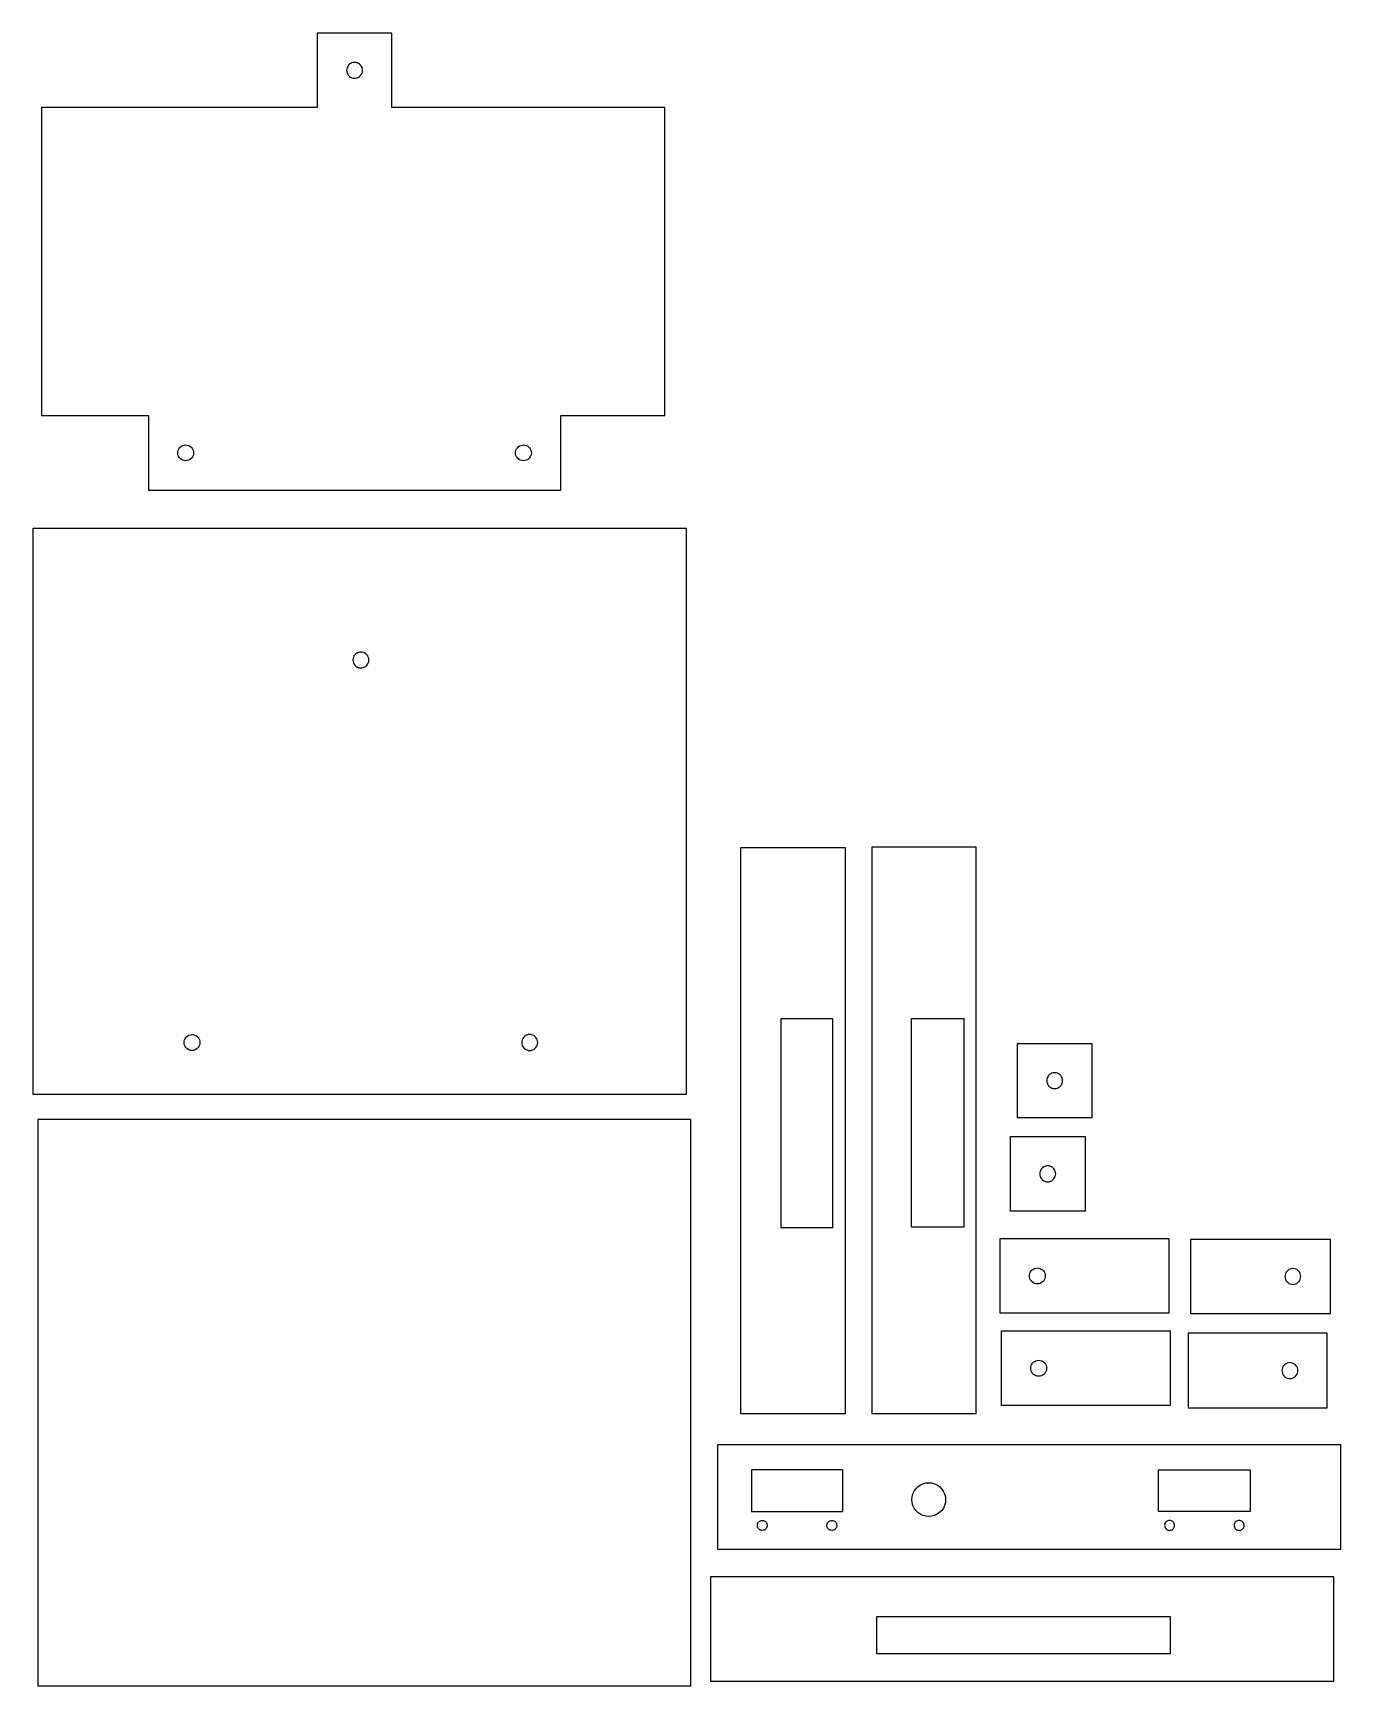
# Model space of a CAD drawing. Extents: x -353 to -90, y 14 to 346.
import ezdxf

# ---------------------------------------------------------------- set-up
doc = ezdxf.new("R2010")
doc.units = 0
doc.header["$MEASUREMENT"] = 0
doc.layers.add('Sketch3', color=7, linetype='Continuous')

msp = doc.modelspace()

# ---------------------------------------------------------------- linework, layer by layer
at = {"layer": 'Sketch3'}
for p, q in [((-295.67, 346.46, 2.99), (-295.72, 346.46, 2.99)), ((-295.72, 346.46, 2.99), (-295.72, 331.51, 2.99)), ((-280.72, 346.46, 2.99), (-295.67, 346.46, 2.99)), ((-280.72, 346.41, 2.99), (-280.72, 346.46, 2.99)), ((-280.72, 331.46, 2.99), (-280.72, 346.41, 2.99)), ((-289.72, 339.51, 2.99), (-289.79, 339.24, 2.99)), ((-289.6, 339.76, 2.99), (-289.72, 339.51, 2.99)), ((-289.44, 339.99, 2.99), (-289.6, 339.76, 2.99)), ((-289.25, 340.19, 2.99), (-289.44, 339.99, 2.99)), ((-289.02, 340.35, 2.99), (-289.25, 340.19, 2.99)), ((-288.77, 340.47, 2.99), (-289.02, 340.35, 2.99)), ((-288.5, 340.54, 2.99), (-288.77, 340.47, 2.99)), ((-288.22, 340.56, 2.99), (-288.5, 340.54, 2.99)), ((-287.94, 340.54, 2.99), (-288.22, 340.56, 2.99)), ((-287.67, 340.47, 2.99), (-287.94, 340.54, 2.99)), ((-287.42, 340.35, 2.99), (-287.67, 340.47, 2.99)), ((-287.19, 340.19, 2.99), (-287.42, 340.35, 2.99)), ((-286.99, 339.99, 2.99), (-287.19, 340.19, 2.99)), ((-286.83, 339.76, 2.99), (-286.99, 339.99, 2.99)), ((-286.71, 339.51, 2.99), (-286.83, 339.76, 2.99)), ((-286.64, 339.24, 2.99), (-286.71, 339.51, 2.99)), ((-289.79, 339.24, 2.99), (-289.82, 338.96, 2.99)), ((-289.82, 338.96, 2.99), (-289.79, 338.69, 2.99)), ((-289.79, 338.69, 2.99), (-289.72, 338.42, 2.99)), ((-289.72, 338.42, 2.99), (-289.6, 338.16, 2.99)), ((-289.6, 338.16, 2.99), (-289.44, 337.93, 2.99)), ((-289.44, 337.93, 2.99), (-289.25, 337.74, 2.99)), ((-289.25, 337.74, 2.99), (-289.02, 337.58, 2.99)), ((-289.02, 337.58, 2.99), (-288.77, 337.46, 2.99)), ((-288.77, 337.46, 2.99), (-288.5, 337.39, 2.99)), ((-288.5, 337.39, 2.99), (-288.22, 337.36, 2.99)), ((-288.22, 337.36, 2.99), (-287.94, 337.39, 2.99)), ((-287.94, 337.39, 2.99), (-287.67, 337.46, 2.99)), ((-287.67, 337.46, 2.99), (-287.42, 337.58, 2.99)), ((-287.42, 337.58, 2.99), (-287.19, 337.74, 2.99)), ((-287.19, 337.74, 2.99), (-286.99, 337.93, 2.99)), ((-286.99, 337.93, 2.99), (-286.83, 338.16, 2.99)), ((-286.83, 338.16, 2.99), (-286.71, 338.42, 2.99)), ((-286.71, 338.42, 2.99), (-286.64, 338.69, 2.99)), ((-286.62, 338.96, 2.99), (-286.64, 339.24, 2.99)), ((-286.64, 338.69, 2.99), (-286.62, 338.96, 2.99)), ((-351.03, 331.46, 2.99), (-351.22, 331.46, 2.99)), ((-351.22, 331.46, 2.99), (-351.22, 269.67, 2.99)), ((-295.72, 331.46, 2.99), (-351.03, 331.46, 2.99)), ((-295.72, 331.51, 2.99), (-295.72, 331.46, 2.99)), ((-280.54, 331.46, 2.99), (-280.72, 331.46, 2.99)), ((-225.72, 331.46, 2.99), (-280.54, 331.46, 2.99)), ((-225.72, 331.26, 2.99), (-225.72, 331.46, 2.99)), ((-225.72, 269.46, 2.99), (-225.72, 331.26, 2.99)), ((-351.22, 269.67, 2.99), (-351.22, 269.46, 2.99)), ((-351.22, 269.46, 2.99), (-329.79, 269.46, 2.99)), ((-329.79, 269.46, 2.99), (-329.72, 269.46, 2.99)), ((-329.72, 269.46, 2.99), (-329.72, 254.51, 2.99)), ((-246.72, 269.41, 2.99), (-246.72, 269.46, 2.99)), ((-246.72, 269.46, 2.99), (-225.79, 269.46, 2.99)), ((-246.72, 254.46, 2.99), (-246.72, 269.41, 2.99)), ((-225.79, 269.46, 2.99), (-225.72, 269.46, 2.99)), ((-323.6, 262.76, 2.99), (-323.44, 262.99, 2.99)), ((-323.44, 262.99, 2.99), (-323.25, 263.19, 2.99)), ((-323.25, 263.19, 2.99), (-323.02, 263.35, 2.99)), ((-323.02, 263.35, 2.99), (-322.77, 263.47, 2.99)), ((-322.77, 263.47, 2.99), (-322.5, 263.54, 2.99)), ((-322.5, 263.54, 2.99), (-322.22, 263.56, 2.99)), ((-322.22, 263.56, 2.99), (-321.94, 263.54, 2.99)), ((-321.94, 263.54, 2.99), (-321.67, 263.47, 2.99)), ((-321.67, 263.47, 2.99), (-321.42, 263.35, 2.99)), ((-321.42, 263.35, 2.99), (-321.19, 263.19, 2.99)), ((-321.19, 263.19, 2.99), (-320.99, 262.99, 2.99)), ((-320.99, 262.99, 2.99), (-320.83, 262.76, 2.99)), ((-255.6, 262.76, 2.99), (-255.44, 262.99, 2.99)), ((-255.44, 262.99, 2.99), (-255.25, 263.19, 2.99)), ((-255.25, 263.19, 2.99), (-255.02, 263.35, 2.99)), ((-255.02, 263.35, 2.99), (-254.77, 263.47, 2.99)), ((-254.77, 263.47, 2.99), (-254.5, 263.54, 2.99)), ((-254.5, 263.54, 2.99), (-254.22, 263.56, 2.99)), ((-254.22, 263.56, 2.99), (-253.94, 263.54, 2.99)), ((-253.94, 263.54, 2.99), (-253.67, 263.47, 2.99)), ((-253.67, 263.47, 2.99), (-253.42, 263.35, 2.99)), ((-253.42, 263.35, 2.99), (-253.19, 263.19, 2.99)), ((-253.19, 263.19, 2.99), (-252.99, 262.99, 2.99)), ((-252.99, 262.99, 2.99), (-252.83, 262.76, 2.99)), ((-323.82, 261.96, 2.99), (-323.79, 262.24, 2.99)), ((-323.79, 261.68, 2.99), (-323.82, 261.96, 2.99)), ((-323.79, 262.24, 2.99), (-323.72, 262.51, 2.99)), ((-323.72, 261.42, 2.99), (-323.79, 261.68, 2.99)), ((-323.72, 262.51, 2.99), (-323.6, 262.76, 2.99)), ((-323.6, 261.16, 2.99), (-323.72, 261.42, 2.99)), ((-323.44, 260.93, 2.99), (-323.6, 261.16, 2.99)), ((-323.25, 260.74, 2.99), (-323.44, 260.93, 2.99)), ((-323.02, 260.58, 2.99), (-323.25, 260.74, 2.99)), ((-322.76, 260.46, 2.99), (-323.02, 260.58, 2.99)), ((-322.5, 260.39, 2.99), (-322.76, 260.46, 2.99)), ((-322.22, 260.36, 2.99), (-322.5, 260.39, 2.99)), ((-321.94, 260.39, 2.99), (-322.22, 260.36, 2.99)), ((-321.67, 260.46, 2.99), (-321.94, 260.39, 2.99)), ((-321.42, 260.58, 2.99), (-321.67, 260.46, 2.99)), ((-321.19, 260.74, 2.99), (-321.42, 260.58, 2.99)), ((-320.99, 260.94, 2.99), (-321.19, 260.74, 2.99)), ((-320.83, 261.16, 2.99), (-320.99, 260.94, 2.99)), ((-320.83, 262.76, 2.99), (-320.72, 262.51, 2.99)), ((-320.71, 261.42, 2.99), (-320.83, 261.16, 2.99)), ((-320.72, 262.51, 2.99), (-320.64, 262.24, 2.99)), ((-320.64, 261.69, 2.99), (-320.71, 261.42, 2.99)), ((-320.64, 262.24, 2.99), (-320.62, 261.96, 2.99)), ((-320.62, 261.96, 2.99), (-320.64, 261.69, 2.99)), ((-255.82, 261.96, 2.99), (-255.79, 262.24, 2.99)), ((-255.79, 261.68, 2.99), (-255.82, 261.96, 2.99)), ((-255.79, 262.24, 2.99), (-255.72, 262.51, 2.99)), ((-255.72, 261.42, 2.99), (-255.79, 261.68, 2.99)), ((-255.72, 262.51, 2.99), (-255.6, 262.76, 2.99)), ((-255.6, 261.16, 2.99), (-255.72, 261.42, 2.99)), ((-255.44, 260.93, 2.99), (-255.6, 261.16, 2.99)), ((-255.25, 260.74, 2.99), (-255.44, 260.93, 2.99)), ((-255.02, 260.58, 2.99), (-255.25, 260.74, 2.99)), ((-254.76, 260.46, 2.99), (-255.02, 260.58, 2.99)), ((-254.5, 260.39, 2.99), (-254.76, 260.46, 2.99)), ((-254.22, 260.36, 2.99), (-254.5, 260.39, 2.99)), ((-253.94, 260.39, 2.99), (-254.22, 260.36, 2.99)), ((-253.67, 260.46, 2.99), (-253.94, 260.39, 2.99)), ((-253.42, 260.58, 2.99), (-253.67, 260.46, 2.99)), ((-253.19, 260.74, 2.99), (-253.42, 260.58, 2.99)), ((-252.99, 260.94, 2.99), (-253.19, 260.74, 2.99)), ((-252.83, 261.16, 2.99), (-252.99, 260.94, 2.99)), ((-252.83, 262.76, 2.99), (-252.72, 262.51, 2.99)), ((-252.71, 261.42, 2.99), (-252.83, 261.16, 2.99)), ((-252.72, 262.51, 2.99), (-252.64, 262.24, 2.99)), ((-252.64, 261.69, 2.99), (-252.71, 261.42, 2.99)), ((-252.64, 262.24, 2.99), (-252.62, 261.96, 2.99)), ((-252.62, 261.96, 2.99), (-252.64, 261.69, 2.99)), ((-329.72, 254.51, 2.99), (-329.72, 254.46, 2.99)), ((-329.72, 254.46, 2.99), (-329.44, 254.46, 2.99)), ((-329.44, 254.46, 2.99), (-246.72, 254.46, 2.99)), ((-352.95, 246.77, 2.99), (-352.84, 246.77, 2.99)), ((-352.95, 246.39, 2.99), (-352.95, 246.77, 2.99)), ((-352.95, 132.77, 2.99), (-352.95, 246.39, 2.99)), ((-352.84, 246.77, 2.99), (-321.7, 246.77, 2.99)), ((-321.7, 246.77, 2.99), (-221.78, 246.77, 2.99)), ((-221.78, 246.77, 2.99), (-221.45, 246.77, 2.99)), ((-221.45, 246.77, 2.99), (-221.42, 133.15, 2.99)), ((-288.53, 220.55, 2.99), (-288.55, 220.27, 2.99)), ((-288.55, 220.27, 2.99), (-288.53, 219.99, 2.99)), ((-288.45, 220.82, 2.99), (-288.53, 220.55, 2.99)), ((-288.53, 219.99, 2.99), (-288.45, 219.72, 2.99)), ((-288.34, 221.07, 2.99), (-288.45, 220.82, 2.99)), ((-288.45, 219.72, 2.99), (-288.34, 219.47, 2.99)), ((-288.18, 221.3, 2.99), (-288.34, 221.07, 2.99)), ((-287.98, 221.5, 2.99), (-288.18, 221.3, 2.99)), ((-287.75, 221.66, 2.99), (-287.98, 221.5, 2.99)), ((-287.5, 221.77, 2.99), (-287.75, 221.66, 2.99)), ((-287.23, 221.85, 2.99), (-287.5, 221.77, 2.99)), ((-286.95, 221.87, 2.99), (-287.23, 221.85, 2.99)), ((-286.67, 221.85, 2.99), (-286.95, 221.87, 2.99)), ((-286.4, 221.77, 2.99), (-286.67, 221.85, 2.99)), ((-286.15, 221.66, 2.99), (-286.4, 221.77, 2.99)), ((-285.92, 221.5, 2.99), (-286.15, 221.66, 2.99)), ((-285.72, 221.3, 2.99), (-285.92, 221.5, 2.99)), ((-285.56, 221.07, 2.99), (-285.72, 221.3, 2.99)), ((-285.45, 220.82, 2.99), (-285.56, 221.07, 2.99)), ((-285.56, 219.47, 2.99), (-285.45, 219.72, 2.99)), ((-285.37, 220.55, 2.99), (-285.45, 220.82, 2.99)), ((-285.45, 219.72, 2.99), (-285.37, 219.99, 2.99)), ((-285.35, 220.27, 2.99), (-285.37, 220.55, 2.99)), ((-285.37, 219.99, 2.99), (-285.35, 220.27, 2.99)), ((-288.34, 219.47, 2.99), (-288.18, 219.24, 2.99)), ((-288.18, 219.24, 2.99), (-287.98, 219.04, 2.99)), ((-287.98, 219.04, 2.99), (-287.75, 218.88, 2.99)), ((-287.75, 218.88, 2.99), (-287.5, 218.77, 2.99)), ((-287.5, 218.77, 2.99), (-287.23, 218.69, 2.99)), ((-287.23, 218.69, 2.99), (-286.95, 218.67, 2.99)), ((-286.95, 218.67, 2.99), (-286.67, 218.69, 2.99)), ((-286.67, 218.69, 2.99), (-286.4, 218.77, 2.99)), ((-286.4, 218.77, 2.99), (-286.15, 218.88, 2.99)), ((-286.15, 218.88, 2.99), (-285.92, 219.04, 2.99)), ((-285.92, 219.04, 2.99), (-285.72, 219.24, 2.99)), ((-285.72, 219.24, 2.99), (-285.56, 219.47, 2.99)), ((-210.42, 182.14, 2.99), (-210.42, 182.52, 2.99)), ((-210.42, 182.52, 2.99), (-189.49, 182.52, 2.99)), ((-210.42, 68.52, 2.99), (-210.42, 182.14, 2.99)), ((-189.49, 182.52, 2.99), (-189.42, 182.52, 2.99)), ((-189.42, 182.52, 2.99), (-189.42, 68.9, 2.99)), ((-163.14, 182.61, 2.99), (-184.07, 182.61, 2.99)), ((-184.07, 182.61, 2.99), (-184.07, 182.23, 2.99)), ((-184.07, 182.23, 2.99), (-184.07, 68.61, 2.99)), ((-163.07, 182.61, 2.99), (-163.14, 182.61, 2.99)), ((-163.07, 68.99, 2.99), (-163.07, 182.61, 2.99)), ((-202.38, 148.02, 2.99), (-202.42, 148.02, 2.99)), ((-202.42, 148.02, 2.99), (-202.42, 106.16, 2.99)), ((-191.92, 148.02, 2.99), (-202.38, 148.02, 2.99)), ((-191.92, 147.88, 2.99), (-191.92, 148.02, 2.99)), ((-191.92, 106.02, 2.99), (-191.92, 147.88, 2.99)), ((-176.07, 106.25, 2.99), (-176.07, 148.11, 2.99)), ((-176.07, 148.11, 2.99), (-176.03, 148.11, 2.99)), ((-176.03, 148.11, 2.99), (-165.57, 148.11, 2.99)), ((-165.57, 148.11, 2.99), (-165.57, 147.97, 2.99)), ((-165.57, 147.97, 2.99), (-165.57, 106.11, 2.99)), ((-322.55, 143.27, 2.99), (-322.53, 143.55, 2.99)), ((-322.52, 142.99, 2.99), (-322.55, 143.27, 2.99)), ((-322.53, 143.55, 2.99), (-322.45, 143.82, 2.99)), ((-322.45, 143.82, 2.99), (-322.34, 144.07, 2.99)), ((-322.34, 144.07, 2.99), (-322.18, 144.3, 2.99)), ((-322.18, 144.3, 2.99), (-321.98, 144.49, 2.99)), ((-321.98, 144.49, 2.99), (-321.75, 144.65, 2.99)), ((-321.75, 144.65, 2.99), (-321.5, 144.77, 2.99)), ((-321.5, 144.77, 2.99), (-321.23, 144.84, 2.99)), ((-321.23, 144.84, 2.99), (-320.95, 144.87, 2.99)), ((-320.95, 144.87, 2.99), (-320.67, 144.85, 2.99)), ((-320.67, 144.85, 2.99), (-320.4, 144.77, 2.99)), ((-320.4, 144.77, 2.99), (-320.15, 144.66, 2.99)), ((-320.15, 144.66, 2.99), (-319.92, 144.5, 2.99)), ((-319.92, 144.5, 2.99), (-319.72, 144.3, 2.99)), ((-319.72, 144.3, 2.99), (-319.56, 144.07, 2.99)), ((-319.56, 144.07, 2.99), (-319.45, 143.82, 2.99)), ((-319.45, 143.82, 2.99), (-319.37, 143.55, 2.99)), ((-319.37, 143.55, 2.99), (-319.35, 143.27, 2.99)), ((-319.35, 143.27, 2.99), (-319.37, 142.99, 2.99)), ((-254.53, 143.55, 2.99), (-254.55, 143.27, 2.99)), ((-254.55, 143.27, 2.99), (-254.53, 142.99, 2.99)), ((-254.45, 143.82, 2.99), (-254.53, 143.55, 2.99)), ((-254.34, 144.07, 2.99), (-254.45, 143.82, 2.99)), ((-254.18, 144.3, 2.99), (-254.34, 144.07, 2.99)), ((-253.98, 144.5, 2.99), (-254.18, 144.3, 2.99)), ((-253.75, 144.66, 2.99), (-253.98, 144.5, 2.99)), ((-253.5, 144.77, 2.99), (-253.75, 144.66, 2.99)), ((-253.23, 144.85, 2.99), (-253.5, 144.77, 2.99)), ((-252.95, 144.87, 2.99), (-253.23, 144.85, 2.99)), ((-252.67, 144.85, 2.99), (-252.95, 144.87, 2.99)), ((-252.4, 144.77, 2.99), (-252.67, 144.85, 2.99)), ((-252.15, 144.66, 2.99), (-252.4, 144.77, 2.99)), ((-251.92, 144.5, 2.99), (-252.15, 144.66, 2.99)), ((-251.72, 144.3, 2.99), (-251.92, 144.5, 2.99)), ((-251.56, 144.07, 2.99), (-251.72, 144.3, 2.99)), ((-251.45, 143.82, 2.99), (-251.56, 144.07, 2.99)), ((-251.37, 143.55, 2.99), (-251.45, 143.82, 2.99)), ((-251.35, 143.27, 2.99), (-251.37, 143.55, 2.99)), ((-251.37, 142.99, 2.99), (-251.35, 143.27, 2.99)), ((-154.76, 128.13, 2.99), (-154.76, 143.08, 2.99)), ((-154.76, 143.08, 2.99), (-154.71, 143.08, 2.99)), ((-154.71, 143.08, 2.99), (-139.76, 143.08, 2.99)), ((-139.76, 143.08, 2.99), (-139.76, 143.03, 2.99)), ((-322.45, 142.72, 2.99), (-322.52, 142.99, 2.99)), ((-322.33, 142.47, 2.99), (-322.45, 142.72, 2.99)), ((-322.17, 142.24, 2.99), (-322.33, 142.47, 2.99)), ((-321.98, 142.04, 2.99), (-322.17, 142.24, 2.99)), ((-321.75, 141.88, 2.99), (-321.98, 142.04, 2.99)), ((-321.5, 141.77, 2.99), (-321.75, 141.88, 2.99)), ((-321.23, 141.69, 2.99), (-321.5, 141.77, 2.99)), ((-320.95, 141.67, 2.99), (-321.23, 141.69, 2.99)), ((-320.67, 141.69, 2.99), (-320.95, 141.67, 2.99)), ((-320.4, 141.77, 2.99), (-320.67, 141.69, 2.99)), ((-320.15, 141.88, 2.99), (-320.4, 141.77, 2.99)), ((-319.92, 142.04, 2.99), (-320.15, 141.88, 2.99)), ((-319.72, 142.24, 2.99), (-319.92, 142.04, 2.99)), ((-319.56, 142.47, 2.99), (-319.72, 142.24, 2.99)), ((-319.45, 142.72, 2.99), (-319.56, 142.47, 2.99)), ((-319.37, 142.99, 2.99), (-319.45, 142.72, 2.99)), ((-254.53, 142.99, 2.99), (-254.45, 142.72, 2.99)), ((-254.45, 142.72, 2.99), (-254.34, 142.47, 2.99)), ((-254.34, 142.47, 2.99), (-254.18, 142.24, 2.99)), ((-254.18, 142.24, 2.99), (-253.98, 142.04, 2.99)), ((-253.98, 142.04, 2.99), (-253.75, 141.88, 2.99)), ((-253.75, 141.88, 2.99), (-253.5, 141.77, 2.99)), ((-253.5, 141.77, 2.99), (-253.23, 141.69, 2.99)), ((-253.23, 141.69, 2.99), (-252.95, 141.67, 2.99)), ((-252.95, 141.67, 2.99), (-252.67, 141.69, 2.99)), ((-252.67, 141.69, 2.99), (-252.4, 141.77, 2.99)), ((-252.4, 141.77, 2.99), (-252.15, 141.88, 2.99)), ((-252.15, 141.88, 2.99), (-251.92, 142.04, 2.99)), ((-251.92, 142.04, 2.99), (-251.72, 142.24, 2.99)), ((-251.72, 142.24, 2.99), (-251.56, 142.47, 2.99)), ((-251.56, 142.47, 2.99), (-251.45, 142.72, 2.99)), ((-251.45, 142.72, 2.99), (-251.37, 142.99, 2.99)), ((-139.76, 143.03, 2.99), (-139.76, 128.08, 2.99)), ((-148.49, 136.61, 2.99), (-148.65, 136.38, 2.99)), ((-148.29, 136.81, 2.99), (-148.49, 136.61, 2.99)), ((-148.06, 136.97, 2.99), (-148.29, 136.81, 2.99)), ((-147.81, 137.09, 2.99), (-148.06, 136.97, 2.99)), ((-147.54, 137.16, 2.99), (-147.81, 137.09, 2.99)), ((-147.26, 137.18, 2.99), (-147.54, 137.16, 2.99)), ((-146.99, 137.16, 2.99), (-147.26, 137.18, 2.99)), ((-146.72, 137.09, 2.99), (-146.99, 137.16, 2.99)), ((-146.46, 136.97, 2.99), (-146.72, 137.09, 2.99)), ((-146.24, 136.81, 2.99), (-146.46, 136.97, 2.99)), ((-146.04, 136.61, 2.99), (-146.24, 136.81, 2.99)), ((-145.88, 136.38, 2.99), (-146.04, 136.61, 2.99)), ((-221.42, 133.15, 2.99), (-221.42, 132.77, 2.99)), ((-148.84, 135.86, 2.99), (-148.86, 135.58, 2.99)), ((-148.86, 135.58, 2.99), (-148.84, 135.3, 2.99)), ((-148.77, 136.13, 2.99), (-148.84, 135.86, 2.99)), ((-148.84, 135.3, 2.99), (-148.77, 135.03, 2.99)), ((-148.65, 136.38, 2.99), (-148.77, 136.13, 2.99)), ((-148.77, 135.03, 2.99), (-148.65, 134.78, 2.99)), ((-148.65, 134.78, 2.99), (-148.49, 134.55, 2.99)), ((-148.49, 134.55, 2.99), (-148.29, 134.36, 2.99)), ((-148.29, 134.36, 2.99), (-148.06, 134.2, 2.99)), ((-148.06, 134.2, 2.99), (-147.81, 134.08, 2.99)), ((-147.81, 134.08, 2.99), (-147.54, 134.01, 2.99)), ((-147.54, 134.01, 2.99), (-147.26, 133.98, 2.99)), ((-147.26, 133.98, 2.99), (-146.99, 134.01, 2.99)), ((-146.99, 134.01, 2.99), (-146.72, 134.08, 2.99)), ((-146.72, 134.08, 2.99), (-146.46, 134.2, 2.99)), ((-146.46, 134.2, 2.99), (-146.24, 134.36, 2.99)), ((-146.24, 134.36, 2.99), (-146.04, 134.55, 2.99)), ((-146.04, 134.55, 2.99), (-145.88, 134.78, 2.99)), ((-145.76, 136.13, 2.99), (-145.88, 136.38, 2.99)), ((-145.88, 134.78, 2.99), (-145.76, 135.03, 2.99)), ((-145.69, 135.86, 2.99), (-145.76, 136.13, 2.99)), ((-145.76, 135.04, 2.99), (-145.69, 135.3, 2.99)), ((-145.66, 135.58, 2.99), (-145.69, 135.86, 2.99)), ((-145.69, 135.3, 2.99), (-145.66, 135.58, 2.99)), ((-352.51, 132.77, 2.99), (-352.95, 132.77, 2.99)), ((-221.42, 132.77, 2.99), (-352.51, 132.77, 2.99)), ((-352.01, 127.75, 2.99), (-352.01, 127.37, 2.99)), ((-351.76, 127.75, 2.99), (-352.01, 127.75, 2.99)), ((-352.01, 127.37, 2.99), (-352.01, 13.75, 2.99)), ((-351.33, 127.75, 2.99), (-351.76, 127.75, 2.99)), ((-220.51, 127.75, 2.99), (-351.33, 127.75, 2.99)), ((-220.48, 14.13, 2.99), (-220.51, 127.75, 2.99)), ((-154.76, 128.08, 2.99), (-154.76, 128.13, 2.99)), ((-139.81, 128.08, 2.99), (-154.76, 128.08, 2.99)), ((-139.76, 128.08, 2.99), (-139.81, 128.08, 2.99)), ((-156.15, 109.38, 2.99), (-156.15, 124.33, 2.99)), ((-156.15, 124.33, 2.99), (-156.1, 124.33, 2.99)), ((-156.1, 124.33, 2.99), (-141.15, 124.33, 2.99)), ((-141.15, 124.33, 2.99), (-141.15, 124.28, 2.99)), ((-141.15, 124.28, 2.99), (-141.15, 109.33, 2.99)), ((-150.23, 117.11, 2.99), (-150.25, 116.83, 2.99)), ((-150.25, 116.83, 2.99), (-150.23, 116.55, 2.99)), ((-150.16, 117.38, 2.99), (-150.23, 117.11, 2.99)), ((-150.23, 116.55, 2.99), (-150.16, 116.28, 2.99)), ((-150.04, 117.63, 2.99), (-150.16, 117.38, 2.99)), ((-149.88, 117.86, 2.99), (-150.04, 117.63, 2.99)), ((-149.68, 118.06, 2.99), (-149.88, 117.86, 2.99)), ((-149.45, 118.22, 2.99), (-149.68, 118.06, 2.99)), ((-149.2, 118.33, 2.99), (-149.45, 118.22, 2.99)), ((-148.93, 118.41, 2.99), (-149.2, 118.33, 2.99)), ((-148.65, 118.43, 2.99), (-148.93, 118.41, 2.99)), ((-148.37, 118.41, 2.99), (-148.65, 118.43, 2.99)), ((-148.11, 118.33, 2.99), (-148.37, 118.41, 2.99)), ((-147.85, 118.22, 2.99), (-148.11, 118.33, 2.99)), ((-147.62, 118.06, 2.99), (-147.85, 118.22, 2.99)), ((-147.43, 117.86, 2.99), (-147.62, 118.06, 2.99)), ((-147.27, 117.63, 2.99), (-147.43, 117.86, 2.99)), ((-147.15, 117.38, 2.99), (-147.27, 117.63, 2.99)), ((-147.08, 117.11, 2.99), (-147.15, 117.38, 2.99)), ((-147.15, 116.28, 2.99), (-147.08, 116.55, 2.99)), ((-147.05, 116.83, 2.99), (-147.08, 117.11, 2.99)), ((-147.08, 116.55, 2.99), (-147.05, 116.83, 2.99)), ((-150.16, 116.28, 2.99), (-150.04, 116.03, 2.99)), ((-150.04, 116.03, 2.99), (-149.88, 115.8, 2.99)), ((-149.88, 115.8, 2.99), (-149.68, 115.6, 2.99)), ((-149.68, 115.6, 2.99), (-149.45, 115.45, 2.99)), ((-149.45, 115.45, 2.99), (-149.2, 115.33, 2.99)), ((-149.2, 115.33, 2.99), (-148.93, 115.25, 2.99)), ((-148.93, 115.25, 2.99), (-148.65, 115.23, 2.99)), ((-148.65, 115.23, 2.99), (-148.37, 115.25, 2.99)), ((-148.37, 115.25, 2.99), (-148.11, 115.33, 2.99)), ((-148.11, 115.33, 2.99), (-147.85, 115.45, 2.99)), ((-147.85, 115.45, 2.99), (-147.62, 115.6, 2.99)), ((-147.62, 115.6, 2.99), (-147.43, 115.8, 2.99)), ((-147.43, 115.8, 2.99), (-147.27, 116.03, 2.99)), ((-147.27, 116.03, 2.99), (-147.15, 116.28, 2.99)), ((-156.15, 109.33, 2.99), (-156.15, 109.38, 2.99)), ((-141.2, 109.33, 2.99), (-156.15, 109.33, 2.99)), ((-141.15, 109.33, 2.99), (-141.2, 109.33, 2.99)), ((-202.42, 106.16, 2.99), (-202.42, 106.02, 2.99)), ((-202.42, 106.02, 2.99), (-191.95, 106.02, 2.99)), ((-191.95, 106.02, 2.99), (-191.92, 106.02, 2.99)), ((-176.07, 106.11, 2.99), (-176.07, 106.25, 2.99)), ((-165.6, 106.11, 2.99), (-176.07, 106.11, 2.99)), ((-165.57, 106.11, 2.99), (-165.6, 106.11, 2.99)), ((-158.25, 88.83, 2.99), (-158.25, 103.78, 2.99)), ((-158.25, 103.78, 2.99), (-158.13, 103.78, 2.99)), ((-158.13, 103.78, 2.99), (-124.25, 103.78, 2.99)), ((-124.25, 103.78, 2.99), (-124.25, 103.73, 2.99)), ((-124.25, 103.73, 2.99), (-124.25, 88.78, 2.99)), ((-119.81, 88.71, 2.99), (-119.81, 103.66, 2.99)), ((-119.81, 103.66, 2.99), (-119.71, 103.66, 2.99)), ((-119.71, 103.66, 2.99), (-91.81, 103.66, 2.99)), ((-91.81, 103.66, 2.99), (-91.81, 103.61, 2.99)), ((-91.81, 103.61, 2.99), (-91.81, 88.66, 2.99)), ((-152.35, 96.28, 2.99), (-152.32, 96.56, 2.99)), ((-152.32, 96.56, 2.99), (-152.25, 96.83, 2.99)), ((-152.25, 96.83, 2.99), (-152.13, 97.08, 2.99)), ((-152.13, 97.08, 2.99), (-151.97, 97.31, 2.99)), ((-151.97, 97.31, 2.99), (-151.78, 97.51, 2.99)), ((-151.78, 97.51, 2.99), (-151.55, 97.67, 2.99)), ((-151.55, 97.67, 2.99), (-151.3, 97.78, 2.99)), ((-151.3, 97.78, 2.99), (-151.03, 97.86, 2.99)), ((-151.03, 97.86, 2.99), (-150.75, 97.88, 2.99)), ((-150.75, 97.88, 2.99), (-150.47, 97.86, 2.99)), ((-150.47, 97.86, 2.99), (-150.2, 97.79, 2.99)), ((-150.2, 97.79, 2.99), (-149.95, 97.67, 2.99)), ((-149.95, 97.67, 2.99), (-149.72, 97.51, 2.99)), ((-149.72, 97.51, 2.99), (-149.52, 97.31, 2.99)), ((-149.52, 97.31, 2.99), (-149.36, 97.08, 2.99)), ((-149.36, 97.08, 2.99), (-149.25, 96.83, 2.99)), ((-149.25, 96.83, 2.99), (-149.17, 96.56, 2.99)), ((-149.17, 96.56, 2.99), (-149.15, 96.28, 2.99)), ((-100.81, 96.71, 2.99), (-100.88, 96.44, 2.99)), ((-100.69, 96.96, 2.99), (-100.81, 96.71, 2.99)), ((-100.53, 97.19, 2.99), (-100.69, 96.96, 2.99)), ((-100.33, 97.39, 2.99), (-100.53, 97.19, 2.99)), ((-100.11, 97.55, 2.99), (-100.33, 97.39, 2.99)), ((-99.85, 97.67, 2.99), (-100.11, 97.55, 2.99)), ((-99.58, 97.74, 2.99), (-99.85, 97.67, 2.99)), ((-99.31, 97.76, 2.99), (-99.58, 97.74, 2.99)), ((-99.03, 97.74, 2.99), (-99.31, 97.76, 2.99)), ((-98.76, 97.67, 2.99), (-99.03, 97.74, 2.99)), ((-98.51, 97.55, 2.99), (-98.76, 97.67, 2.99)), ((-98.28, 97.39, 2.99), (-98.51, 97.55, 2.99)), ((-98.08, 97.19, 2.99), (-98.28, 97.39, 2.99)), ((-97.92, 96.96, 2.99), (-98.08, 97.19, 2.99)), ((-97.8, 96.71, 2.99), (-97.92, 96.96, 2.99)), ((-97.73, 96.44, 2.99), (-97.8, 96.71, 2.99)), ((-152.32, 96, 2.99), (-152.35, 96.28, 2.99)), ((-152.25, 95.73, 2.99), (-152.32, 96, 2.99)), ((-152.13, 95.48, 2.99), (-152.25, 95.73, 2.99)), ((-151.97, 95.25, 2.99), (-152.13, 95.48, 2.99)), ((-151.78, 95.06, 2.99), (-151.97, 95.25, 2.99)), ((-151.55, 94.9, 2.99), (-151.78, 95.06, 2.99)), ((-151.29, 94.78, 2.99), (-151.55, 94.9, 2.99)), ((-151.03, 94.71, 2.99), (-151.29, 94.78, 2.99)), ((-150.75, 94.68, 2.99), (-151.03, 94.71, 2.99)), ((-150.47, 94.71, 2.99), (-150.75, 94.68, 2.99)), ((-150.2, 94.78, 2.99), (-150.47, 94.71, 2.99)), ((-149.95, 94.9, 2.99), (-150.2, 94.78, 2.99)), ((-149.72, 95.06, 2.99), (-149.95, 94.9, 2.99)), ((-149.52, 95.25, 2.99), (-149.72, 95.06, 2.99)), ((-149.36, 95.48, 2.99), (-149.52, 95.25, 2.99)), ((-149.24, 95.73, 2.99), (-149.36, 95.48, 2.99)), ((-149.17, 96, 2.99), (-149.24, 95.73, 2.99)), ((-149.15, 96.28, 2.99), (-149.17, 96, 2.99)), ((-100.88, 96.44, 2.99), (-100.91, 96.16, 2.99)), ((-100.91, 96.16, 2.99), (-100.88, 95.89, 2.99)), ((-100.88, 95.89, 2.99), (-100.81, 95.62, 2.99)), ((-100.81, 95.62, 2.99), (-100.69, 95.36, 2.99)), ((-100.69, 95.36, 2.99), (-100.53, 95.13, 2.99)), ((-100.53, 95.13, 2.99), (-100.33, 94.94, 2.99)), ((-100.33, 94.94, 2.99), (-100.11, 94.78, 2.99)), ((-100.11, 94.78, 2.99), (-99.85, 94.66, 2.99)), ((-99.85, 94.66, 2.99), (-99.58, 94.59, 2.99)), ((-99.58, 94.59, 2.99), (-99.31, 94.56, 2.99)), ((-99.31, 94.56, 2.99), (-99.03, 94.59, 2.99)), ((-99.03, 94.59, 2.99), (-98.76, 94.66, 2.99)), ((-98.76, 94.66, 2.99), (-98.51, 94.78, 2.99)), ((-98.51, 94.78, 2.99), (-98.28, 94.94, 2.99)), ((-98.28, 94.94, 2.99), (-98.08, 95.13, 2.99)), ((-98.08, 95.13, 2.99), (-97.92, 95.36, 2.99)), ((-97.92, 95.36, 2.99), (-97.8, 95.62, 2.99)), ((-97.8, 95.62, 2.99), (-97.73, 95.89, 2.99)), ((-97.71, 96.16, 2.99), (-97.73, 96.44, 2.99)), ((-97.73, 95.89, 2.99), (-97.71, 96.16, 2.99)), ((-158.25, 88.78, 2.99), (-158.25, 88.83, 2.99)), ((-124.36, 88.78, 2.99), (-158.25, 88.78, 2.99)), ((-124.25, 88.78, 2.99), (-124.36, 88.78, 2.99)), ((-119.81, 88.66, 2.99), (-119.81, 88.71, 2.99)), ((-91.9, 88.66, 2.99), (-119.81, 88.66, 2.99)), ((-91.81, 88.66, 2.99), (-91.9, 88.66, 2.99)), ((-157.98, 70.25, 2.99), (-157.98, 85.2, 2.99)), ((-157.98, 85.2, 2.99), (-157.86, 85.2, 2.99)), ((-157.86, 85.2, 2.99), (-123.98, 85.2, 2.99)), ((-123.98, 85.2, 2.99), (-123.98, 85.15, 2.99)), ((-123.98, 85.15, 2.99), (-123.98, 70.2, 2.99)), ((-120.31, 84.73, 2.99), (-120.4, 84.73, 2.99)), ((-120.4, 84.73, 2.99), (-120.4, 69.78, 2.99)), ((-92.4, 84.73, 2.99), (-120.31, 84.73, 2.99)), ((-92.4, 84.68, 2.99), (-92.4, 84.73, 2.99)), ((-92.4, 69.73, 2.99), (-92.4, 84.68, 2.99)), ((-152.08, 77.7, 2.99), (-152.05, 77.98, 2.99)), ((-152.05, 77.42, 2.99), (-152.08, 77.7, 2.99)), ((-152.05, 77.98, 2.99), (-151.98, 78.25, 2.99)), ((-151.98, 77.15, 2.99), (-152.05, 77.42, 2.99)), ((-151.98, 78.25, 2.99), (-151.86, 78.5, 2.99)), ((-151.86, 76.9, 2.99), (-151.98, 77.15, 2.99)), ((-151.86, 78.5, 2.99), (-151.7, 78.73, 2.99)), ((-151.7, 76.67, 2.99), (-151.86, 76.9, 2.99)), ((-151.7, 78.73, 2.99), (-151.51, 78.92, 2.99)), ((-151.5, 76.47, 2.99), (-151.7, 76.67, 2.99)), ((-151.51, 78.92, 2.99), (-151.28, 79.08, 2.99)), ((-151.28, 79.08, 2.99), (-151.02, 79.2, 2.99)), ((-151.02, 79.2, 2.99), (-150.76, 79.27, 2.99)), ((-150.76, 79.27, 2.99), (-150.48, 79.3, 2.99)), ((-150.48, 79.3, 2.99), (-150.2, 79.28, 2.99)), ((-150.2, 79.28, 2.99), (-149.93, 79.2, 2.99)), ((-149.93, 79.2, 2.99), (-149.68, 79.09, 2.99)), ((-149.68, 79.09, 2.99), (-149.45, 78.93, 2.99)), ((-149.45, 78.93, 2.99), (-149.25, 78.73, 2.99)), ((-149.25, 76.67, 2.99), (-149.45, 76.47, 2.99)), ((-149.25, 78.73, 2.99), (-149.09, 78.5, 2.99)), ((-149.09, 76.9, 2.99), (-149.25, 76.67, 2.99)), ((-149.09, 78.5, 2.99), (-148.97, 78.25, 2.99)), ((-148.97, 77.15, 2.99), (-149.09, 76.9, 2.99)), ((-148.97, 78.25, 2.99), (-148.9, 77.98, 2.99)), ((-148.9, 77.42, 2.99), (-148.97, 77.15, 2.99)), ((-148.9, 77.98, 2.99), (-148.88, 77.7, 2.99)), ((-148.88, 77.7, 2.99), (-148.9, 77.42, 2.99)), ((-101.48, 77.51, 2.99), (-101.5, 77.23, 2.99)), ((-101.5, 77.23, 2.99), (-101.48, 76.95, 2.99)), ((-101.41, 77.78, 2.99), (-101.48, 77.51, 2.99)), ((-101.48, 76.95, 2.99), (-101.41, 76.68, 2.99)), ((-101.29, 78.03, 2.99), (-101.41, 77.78, 2.99)), ((-101.41, 76.68, 2.99), (-101.29, 76.43, 2.99)), ((-101.13, 78.26, 2.99), (-101.29, 78.03, 2.99)), ((-100.93, 78.45, 2.99), (-101.13, 78.26, 2.99)), ((-100.7, 78.61, 2.99), (-100.93, 78.45, 2.99)), ((-100.45, 78.73, 2.99), (-100.7, 78.61, 2.99)), ((-100.18, 78.8, 2.99), (-100.45, 78.73, 2.99)), ((-99.9, 78.83, 2.99), (-100.18, 78.8, 2.99)), ((-99.63, 78.8, 2.99), (-99.9, 78.83, 2.99)), ((-99.36, 78.73, 2.99), (-99.63, 78.8, 2.99)), ((-99.1, 78.61, 2.99), (-99.36, 78.73, 2.99)), ((-98.87, 78.45, 2.99), (-99.1, 78.61, 2.99)), ((-98.68, 78.26, 2.99), (-98.87, 78.45, 2.99)), ((-98.52, 78.03, 2.99), (-98.68, 78.26, 2.99)), ((-98.4, 77.78, 2.99), (-98.52, 78.03, 2.99)), ((-98.52, 76.43, 2.99), (-98.4, 76.68, 2.99)), ((-98.33, 77.51, 2.99), (-98.4, 77.78, 2.99)), ((-98.4, 76.68, 2.99), (-98.33, 76.95, 2.99)), ((-98.3, 77.23, 2.99), (-98.33, 77.51, 2.99)), ((-98.33, 76.95, 2.99), (-98.3, 77.23, 2.99)), ((-151.28, 76.31, 2.99), (-151.5, 76.47, 2.99)), ((-151.02, 76.2, 2.99), (-151.28, 76.31, 2.99)), ((-150.75, 76.12, 2.99), (-151.02, 76.2, 2.99)), ((-150.48, 76.1, 2.99), (-150.75, 76.12, 2.99)), ((-150.2, 76.12, 2.99), (-150.48, 76.1, 2.99)), ((-149.93, 76.2, 2.99), (-150.2, 76.12, 2.99)), ((-149.68, 76.31, 2.99), (-149.93, 76.2, 2.99)), ((-149.45, 76.47, 2.99), (-149.68, 76.31, 2.99)), ((-101.29, 76.43, 2.99), (-101.13, 76.2, 2.99)), ((-101.13, 76.2, 2.99), (-100.93, 76, 2.99)), ((-100.93, 76, 2.99), (-100.7, 75.84, 2.99)), ((-100.7, 75.84, 2.99), (-100.45, 75.73, 2.99)), ((-100.45, 75.73, 2.99), (-100.18, 75.65, 2.99)), ((-100.18, 75.65, 2.99), (-99.9, 75.63, 2.99)), ((-99.9, 75.63, 2.99), (-99.63, 75.65, 2.99)), ((-99.63, 75.65, 2.99), (-99.36, 75.73, 2.99)), ((-99.36, 75.73, 2.99), (-99.1, 75.84, 2.99)), ((-99.1, 75.84, 2.99), (-98.87, 76, 2.99)), ((-98.87, 76, 2.99), (-98.68, 76.2, 2.99)), ((-98.68, 76.2, 2.99), (-98.52, 76.43, 2.99)), ((-157.98, 70.2, 2.99), (-157.98, 70.25, 2.99)), ((-124.09, 70.2, 2.99), (-157.98, 70.2, 2.99)), ((-123.98, 70.2, 2.99), (-124.09, 70.2, 2.99)), ((-210.35, 68.52, 2.99), (-210.42, 68.52, 2.99)), ((-189.42, 68.52, 2.99), (-210.35, 68.52, 2.99)), ((-189.42, 68.9, 2.99), (-189.42, 68.52, 2.99)), ((-184.07, 68.61, 2.99), (-184, 68.61, 2.99)), ((-184, 68.61, 2.99), (-163.07, 68.61, 2.99)), ((-163.07, 68.61, 2.99), (-163.07, 68.99, 2.99)), ((-120.4, 69.78, 2.99), (-120.4, 69.73, 2.99)), ((-120.4, 69.73, 2.99), (-92.5, 69.73, 2.99)), ((-92.5, 69.73, 2.99), (-92.4, 69.73, 2.99)), ((-90.04, 62.25, 2.99), (-215.12, 62.25, 2.99)), ((-215.12, 62.25, 2.99), (-215.12, 62.18, 2.99)), ((-215.12, 62.18, 2.99), (-215.12, 41.25, 2.99)), ((-89.62, 62.25, 2.99), (-90.04, 62.25, 2.99)), ((-89.62, 41.32, 2.99), (-89.62, 62.25, 2.99)), ((-208.32, 57.25, 2.99), (-208.32, 48.88, 2.99)), ((-208.26, 57.25, 2.99), (-208.32, 57.25, 2.99)), ((-189.92, 57.25, 2.99), (-208.26, 57.25, 2.99)), ((-189.92, 57.22, 2.99), (-189.92, 57.25, 2.99)), ((-189.92, 48.85, 2.99), (-189.92, 57.22, 2.99)), ((-126.32, 48.88, 2.99), (-126.32, 57.25, 2.99)), ((-126.32, 57.25, 2.99), (-126.26, 57.25, 2.99)), ((-126.26, 57.25, 2.99), (-107.92, 57.25, 2.99)), ((-107.92, 57.25, 2.99), (-107.92, 57.22, 2.99)), ((-107.92, 57.22, 2.99), (-107.92, 48.85, 2.99)), ((-175.56, 52.95, 2.99), (-175.22, 53.43, 2.99)), ((-175.22, 53.43, 2.99), (-174.81, 53.85, 2.99)), ((-174.81, 53.85, 2.99), (-174.32, 54.19, 2.99)), ((-174.32, 54.19, 2.99), (-173.78, 54.44, 2.99)), ((-173.78, 54.44, 2.99), (-173.21, 54.6, 2.99)), ((-173.21, 54.6, 2.99), (-172.62, 54.65, 2.99)), ((-172.62, 54.65, 2.99), (-172.03, 54.6, 2.99)), ((-172.03, 54.6, 2.99), (-171.46, 54.45, 2.99)), ((-171.46, 54.45, 2.99), (-170.92, 54.2, 2.99)), ((-170.92, 54.2, 2.99), (-170.44, 53.86, 2.99)), ((-170.44, 53.86, 2.99), (-170.02, 53.44, 2.99)), ((-170.02, 53.44, 2.99), (-169.68, 52.95, 2.99)), ((-176.02, 51.25, 2.99), (-175.97, 51.84, 2.99)), ((-175.97, 50.66, 2.99), (-176.02, 51.25, 2.99)), ((-175.97, 51.84, 2.99), (-175.81, 52.41, 2.99)), ((-175.81, 50.09, 2.99), (-175.97, 50.66, 2.99)), ((-175.81, 52.41, 2.99), (-175.56, 52.95, 2.99)), ((-175.56, 49.55, 2.99), (-175.81, 50.09, 2.99)), ((-169.68, 52.95, 2.99), (-169.42, 52.42, 2.99)), ((-169.42, 50.09, 2.99), (-169.67, 49.55, 2.99)), ((-169.42, 52.42, 2.99), (-169.27, 51.84, 2.99)), ((-169.27, 50.66, 2.99), (-169.42, 50.09, 2.99)), ((-169.27, 51.84, 2.99), (-169.22, 51.25, 2.99)), ((-169.22, 51.25, 2.99), (-169.27, 50.66, 2.99)), ((-208.32, 48.88, 2.99), (-208.32, 48.85, 2.99)), ((-208.32, 48.85, 2.99), (-189.98, 48.85, 2.99)), ((-206.98, 46.55, 2.99), (-206.89, 46.69, 2.99)), ((-206.89, 46.69, 2.99), (-206.76, 46.82, 2.99)), ((-206.76, 46.82, 2.99), (-206.62, 46.92, 2.99)), ((-206.62, 46.92, 2.99), (-206.46, 46.99, 2.99)), ((-206.46, 46.99, 2.99), (-206.29, 47.03, 2.99)), ((-206.29, 47.03, 2.99), (-206.12, 47.05, 2.99)), ((-206.12, 47.05, 2.99), (-205.95, 47.04, 2.99)), ((-205.95, 47.04, 2.99), (-205.78, 46.99, 2.99)), ((-205.78, 46.99, 2.99), (-205.62, 46.92, 2.99)), ((-205.62, 46.92, 2.99), (-205.48, 46.82, 2.99)), ((-205.48, 46.82, 2.99), (-205.35, 46.69, 2.99)), ((-205.35, 46.69, 2.99), (-205.25, 46.55, 2.99)), ((-192.98, 46.55, 2.99), (-192.89, 46.69, 2.99)), ((-192.89, 46.69, 2.99), (-192.76, 46.82, 2.99)), ((-192.76, 46.82, 2.99), (-192.62, 46.92, 2.99)), ((-192.62, 46.92, 2.99), (-192.46, 46.99, 2.99)), ((-192.46, 46.99, 2.99), (-192.29, 47.03, 2.99)), ((-192.29, 47.03, 2.99), (-192.12, 47.05, 2.99)), ((-192.12, 47.05, 2.99), (-191.95, 47.04, 2.99)), ((-191.95, 47.04, 2.99), (-191.78, 46.99, 2.99)), ((-191.78, 46.99, 2.99), (-191.62, 46.92, 2.99)), ((-191.62, 46.92, 2.99), (-191.48, 46.82, 2.99)), ((-191.48, 46.82, 2.99), (-191.35, 46.69, 2.99)), ((-191.35, 46.69, 2.99), (-191.25, 46.55, 2.99)), ((-189.98, 48.85, 2.99), (-189.92, 48.85, 2.99)), ((-175.22, 49.06, 2.99), (-175.56, 49.55, 2.99)), ((-174.8, 48.64, 2.99), (-175.22, 49.06, 2.99)), ((-174.32, 48.31, 2.99), (-174.8, 48.64, 2.99)), ((-173.78, 48.05, 2.99), (-174.32, 48.31, 2.99)), ((-173.21, 47.9, 2.99), (-173.78, 48.05, 2.99)), ((-172.62, 47.85, 2.99), (-173.21, 47.9, 2.99)), ((-172.03, 47.9, 2.99), (-172.62, 47.85, 2.99)), ((-171.45, 48.06, 2.99), (-172.03, 47.9, 2.99)), ((-170.92, 48.31, 2.99), (-171.45, 48.06, 2.99)), ((-170.43, 48.65, 2.99), (-170.92, 48.31, 2.99)), ((-170.01, 49.07, 2.99), (-170.43, 48.65, 2.99)), ((-169.67, 49.55, 2.99), (-170.01, 49.07, 2.99)), ((-126.32, 48.85, 2.99), (-126.32, 48.88, 2.99)), ((-107.98, 48.85, 2.99), (-126.32, 48.85, 2.99)), ((-124.89, 46.69, 2.99), (-124.99, 46.55, 2.99)), ((-124.76, 46.82, 2.99), (-124.89, 46.69, 2.99)), ((-124.62, 46.92, 2.99), (-124.76, 46.82, 2.99)), ((-124.46, 46.99, 2.99), (-124.62, 46.92, 2.99)), ((-124.29, 47.04, 2.99), (-124.46, 46.99, 2.99)), ((-124.12, 47.05, 2.99), (-124.29, 47.04, 2.99)), ((-123.95, 47.04, 2.99), (-124.12, 47.05, 2.99)), ((-123.78, 46.99, 2.99), (-123.95, 47.04, 2.99)), ((-123.62, 46.92, 2.99), (-123.78, 46.99, 2.99)), ((-123.48, 46.82, 2.99), (-123.62, 46.92, 2.99)), ((-123.35, 46.69, 2.99), (-123.48, 46.82, 2.99)), ((-123.25, 46.55, 2.99), (-123.35, 46.69, 2.99)), ((-110.89, 46.69, 2.99), (-110.99, 46.55, 2.99)), ((-110.76, 46.82, 2.99), (-110.89, 46.69, 2.99)), ((-110.62, 46.92, 2.99), (-110.76, 46.82, 2.99)), ((-110.46, 46.99, 2.99), (-110.62, 46.92, 2.99)), ((-110.29, 47.04, 2.99), (-110.46, 46.99, 2.99)), ((-110.12, 47.05, 2.99), (-110.29, 47.04, 2.99)), ((-109.95, 47.04, 2.99), (-110.12, 47.05, 2.99)), ((-109.78, 46.99, 2.99), (-109.95, 47.04, 2.99)), ((-109.62, 46.92, 2.99), (-109.78, 46.99, 2.99)), ((-109.48, 46.82, 2.99), (-109.62, 46.92, 2.99)), ((-109.35, 46.69, 2.99), (-109.48, 46.82, 2.99)), ((-109.25, 46.55, 2.99), (-109.35, 46.69, 2.99)), ((-107.92, 48.85, 2.99), (-107.98, 48.85, 2.99)), ((-207.12, 46.05, 2.99), (-207.1, 46.22, 2.99)), ((-207.1, 45.88, 2.99), (-207.12, 46.05, 2.99)), ((-207.1, 46.22, 2.99), (-207.06, 46.39, 2.99)), ((-207.06, 45.71, 2.99), (-207.1, 45.88, 2.99)), ((-207.06, 46.39, 2.99), (-206.98, 46.55, 2.99)), ((-206.98, 45.55, 2.99), (-207.06, 45.71, 2.99)), ((-206.88, 45.41, 2.99), (-206.98, 45.55, 2.99)), ((-206.76, 45.28, 2.99), (-206.88, 45.41, 2.99)), ((-206.62, 45.18, 2.99), (-206.76, 45.28, 2.99)), ((-206.46, 45.11, 2.99), (-206.62, 45.18, 2.99)), ((-206.29, 45.07, 2.99), (-206.46, 45.11, 2.99)), ((-206.12, 45.05, 2.99), (-206.29, 45.07, 2.99)), ((-205.94, 45.07, 2.99), (-206.12, 45.05, 2.99)), ((-205.78, 45.11, 2.99), (-205.94, 45.07, 2.99)), ((-205.62, 45.18, 2.99), (-205.78, 45.11, 2.99)), ((-205.48, 45.28, 2.99), (-205.62, 45.18, 2.99)), ((-205.35, 45.41, 2.99), (-205.48, 45.28, 2.99)), ((-205.25, 45.55, 2.99), (-205.35, 45.41, 2.99)), ((-205.25, 46.55, 2.99), (-205.18, 46.39, 2.99)), ((-205.18, 45.71, 2.99), (-205.25, 45.55, 2.99)), ((-205.18, 46.39, 2.99), (-205.13, 46.22, 2.99)), ((-205.13, 45.88, 2.99), (-205.18, 45.71, 2.99)), ((-205.13, 46.22, 2.99), (-205.12, 46.05, 2.99)), ((-205.12, 46.05, 2.99), (-205.13, 45.88, 2.99)), ((-193.12, 46.05, 2.99), (-193.1, 46.22, 2.99)), ((-193.1, 45.88, 2.99), (-193.12, 46.05, 2.99)), ((-193.1, 46.22, 2.99), (-193.06, 46.39, 2.99)), ((-193.06, 45.71, 2.99), (-193.1, 45.88, 2.99)), ((-193.06, 46.39, 2.99), (-192.98, 46.55, 2.99)), ((-192.98, 45.55, 2.99), (-193.06, 45.71, 2.99)), ((-192.88, 45.41, 2.99), (-192.98, 45.55, 2.99)), ((-192.76, 45.28, 2.99), (-192.88, 45.41, 2.99)), ((-192.62, 45.18, 2.99), (-192.76, 45.28, 2.99)), ((-192.46, 45.11, 2.99), (-192.62, 45.18, 2.99)), ((-192.29, 45.07, 2.99), (-192.46, 45.11, 2.99)), ((-192.12, 45.05, 2.99), (-192.29, 45.07, 2.99)), ((-191.94, 45.07, 2.99), (-192.12, 45.05, 2.99)), ((-191.78, 45.11, 2.99), (-191.94, 45.07, 2.99)), ((-191.62, 45.18, 2.99), (-191.78, 45.11, 2.99)), ((-191.48, 45.28, 2.99), (-191.62, 45.18, 2.99)), ((-191.35, 45.41, 2.99), (-191.48, 45.28, 2.99)), ((-191.25, 45.55, 2.99), (-191.35, 45.41, 2.99)), ((-191.25, 46.55, 2.99), (-191.18, 46.39, 2.99)), ((-191.18, 45.71, 2.99), (-191.25, 45.55, 2.99)), ((-191.18, 46.39, 2.99), (-191.13, 46.22, 2.99)), ((-191.13, 45.88, 2.99), (-191.18, 45.71, 2.99)), ((-191.13, 46.22, 2.99), (-191.12, 46.05, 2.99)), ((-191.12, 46.05, 2.99), (-191.13, 45.88, 2.99)), ((-125.1, 46.22, 2.99), (-125.12, 46.05, 2.99)), ((-125.12, 46.05, 2.99), (-125.1, 45.88, 2.99)), ((-125.06, 46.39, 2.99), (-125.1, 46.22, 2.99)), ((-125.1, 45.88, 2.99), (-125.06, 45.71, 2.99)), ((-124.99, 46.55, 2.99), (-125.06, 46.39, 2.99)), ((-125.06, 45.71, 2.99), (-124.99, 45.55, 2.99)), ((-124.99, 45.55, 2.99), (-124.89, 45.41, 2.99)), ((-124.89, 45.41, 2.99), (-124.76, 45.28, 2.99)), ((-124.76, 45.28, 2.99), (-124.62, 45.18, 2.99)), ((-124.62, 45.18, 2.99), (-124.46, 45.11, 2.99)), ((-124.46, 45.11, 2.99), (-124.29, 45.07, 2.99)), ((-124.29, 45.07, 2.99), (-124.12, 45.05, 2.99)), ((-124.12, 45.05, 2.99), (-123.95, 45.07, 2.99)), ((-123.95, 45.07, 2.99), (-123.78, 45.11, 2.99)), ((-123.78, 45.11, 2.99), (-123.62, 45.18, 2.99)), ((-123.62, 45.18, 2.99), (-123.48, 45.28, 2.99)), ((-123.48, 45.28, 2.99), (-123.35, 45.41, 2.99)), ((-123.35, 45.41, 2.99), (-123.25, 45.55, 2.99)), ((-123.18, 46.39, 2.99), (-123.25, 46.55, 2.99)), ((-123.25, 45.55, 2.99), (-123.18, 45.71, 2.99)), ((-123.13, 46.22, 2.99), (-123.18, 46.39, 2.99)), ((-123.18, 45.71, 2.99), (-123.13, 45.88, 2.99)), ((-123.12, 46.05, 2.99), (-123.13, 46.22, 2.99)), ((-123.13, 45.88, 2.99), (-123.12, 46.05, 2.99)), ((-111.1, 46.22, 2.99), (-111.12, 46.05, 2.99)), ((-111.12, 46.05, 2.99), (-111.1, 45.88, 2.99)), ((-111.06, 46.39, 2.99), (-111.1, 46.22, 2.99)), ((-111.1, 45.88, 2.99), (-111.06, 45.71, 2.99)), ((-110.99, 46.55, 2.99), (-111.06, 46.39, 2.99)), ((-111.06, 45.71, 2.99), (-110.99, 45.55, 2.99)), ((-110.99, 45.55, 2.99), (-110.89, 45.41, 2.99)), ((-110.89, 45.41, 2.99), (-110.76, 45.28, 2.99)), ((-110.76, 45.28, 2.99), (-110.62, 45.18, 2.99)), ((-110.62, 45.18, 2.99), (-110.46, 45.11, 2.99)), ((-110.46, 45.11, 2.99), (-110.29, 45.07, 2.99)), ((-110.29, 45.07, 2.99), (-110.12, 45.05, 2.99)), ((-110.12, 45.05, 2.99), (-109.95, 45.07, 2.99)), ((-109.95, 45.07, 2.99), (-109.78, 45.11, 2.99)), ((-109.78, 45.11, 2.99), (-109.62, 45.18, 2.99)), ((-109.62, 45.18, 2.99), (-109.48, 45.28, 2.99)), ((-109.48, 45.28, 2.99), (-109.35, 45.41, 2.99)), ((-109.35, 45.41, 2.99), (-109.25, 45.55, 2.99)), ((-109.18, 46.39, 2.99), (-109.25, 46.55, 2.99)), ((-109.25, 45.55, 2.99), (-109.18, 45.71, 2.99)), ((-109.13, 46.22, 2.99), (-109.18, 46.39, 2.99)), ((-109.18, 45.71, 2.99), (-109.13, 45.88, 2.99)), ((-109.12, 46.05, 2.99), (-109.13, 46.22, 2.99)), ((-109.13, 45.88, 2.99), (-109.12, 46.05, 2.99)), ((-215.12, 41.25, 2.99), (-214.7, 41.25, 2.99)), ((-214.7, 41.25, 2.99), (-89.62, 41.25, 2.99)), ((-89.62, 41.25, 2.99), (-89.62, 41.32, 2.99)), ((-91.45, 35.71, 2.99), (-216.53, 35.71, 2.99)), ((-216.53, 35.71, 2.99), (-216.53, 35.64, 2.99)), ((-216.53, 35.64, 2.99), (-216.53, 14.71, 2.99)), ((-91.03, 35.71, 2.99), (-91.45, 35.71, 2.99)), ((-91.03, 14.78, 2.99), (-91.03, 35.71, 2.99)), ((-183.03, 20.24, 2.99), (-183.03, 27.71, 2.99)), ((-183.03, 27.71, 2.99), (-182.84, 27.71, 2.99)), ((-182.84, 27.71, 2.99), (-124.03, 27.71, 2.99)), ((-124.03, 27.71, 2.99), (-124.03, 27.69, 2.99)), ((-124.03, 27.69, 2.99), (-124.03, 20.21, 2.99)), ((-183.03, 20.21, 2.99), (-183.03, 20.24, 2.99)), ((-124.23, 20.21, 2.99), (-183.03, 20.21, 2.99)), ((-124.03, 20.21, 2.99), (-124.23, 20.21, 2.99)), ((-352.01, 13.75, 2.99), (-351.57, 13.75, 2.99)), ((-351.57, 13.75, 2.99), (-220.48, 13.75, 2.99)), ((-220.48, 13.75, 2.99), (-220.48, 14.13, 2.99)), ((-216.53, 14.71, 2.99), (-216.11, 14.71, 2.99)), ((-216.11, 14.71, 2.99), (-91.03, 14.71, 2.99)), ((-91.03, 14.71, 2.99), (-91.03, 14.78, 2.99))]:
    msp.add_line(p, q, dxfattribs=at)

doc.saveas('drawing.dxf')
